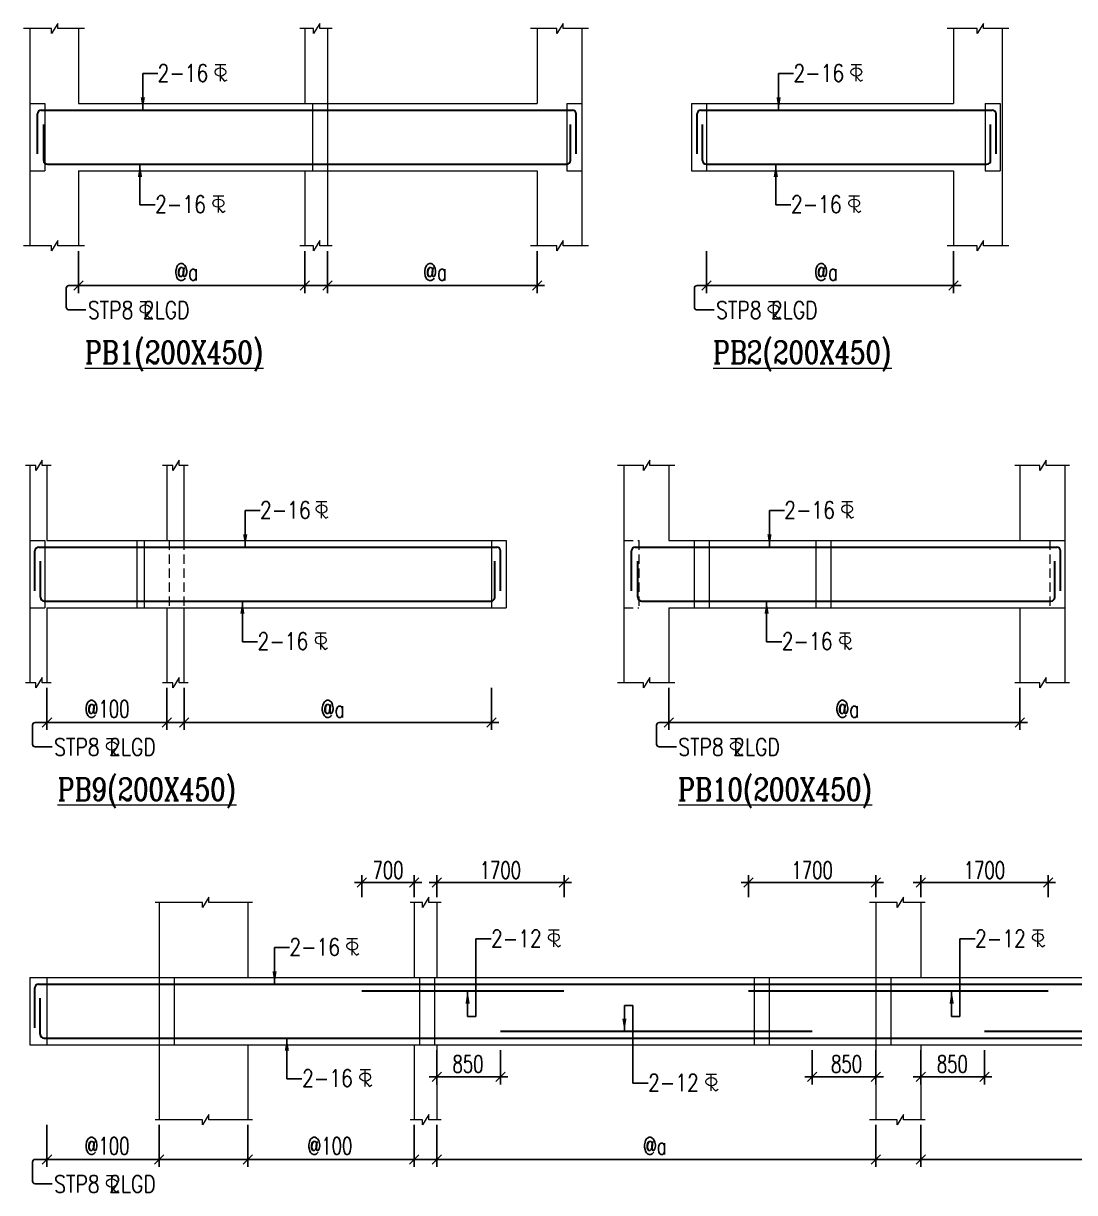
# Model space of a CAD drawing. Header units: millimetres. Extents: x 1277257 to 1543892, y 206696 to 309376.
# Drawn here: x 1479932 to 1493973, y 247253 to 262860 of the extents above; entities that cross this region are included whole.
import ezdxf

# ---------------------------------------------------------------- set-up
doc = ezdxf.new("R2010")
doc.units = ezdxf.units.MM
doc.header["$LTSCALE"] = 500
doc.header["$MEASUREMENT"] = 0
doc.header["$PDMODE"] = 34
doc.linetypes.add('HIDDEN', pattern=[0.375, 0.25, -0.125])
doc.layers.get('Defpoints').update_dxf_attribs({"lineweight": 0})
for name, color, linetype, lineweight in [('BEAM ELE', 2, 'Continuous', 15), ('DIM', 1, 'Continuous', 20), ('TAXT', 3, 'Continuous', 15), ('TEXT', 7, 'Continuous', 13), ('TEXT2', 3, 'Continuous', 15), ('TOWER AREA BEAM..', 3, 'Continuous', 20)]:
    doc.layers.add(name, color=color, linetype=linetype, lineweight=lineweight)
for name, color, linetype in [('D', 10, 'Continuous'), ('ST DIM.', 1, 'Continuous'), ('STEEL', 1, 'Continuous')]:
    doc.layers.add(name, color=color, linetype=linetype)
doc.styles.add('2MM', font='romans.shx', dxfattribs={"width": 0.7})
doc.styles.add('BHTESHT$0$HSCC2', font='romanc.shx')
doc.styles.add('haider', font='romans.shx')
doc.dimstyles.new('SHUIB MOD.', dxfattribs={"dimtxt": 230, "dimasz": 130, "dimexe": 100, "dimexo": 70, "dimgap": 50, "dimtad": 2, "dimdec": 0, "dimzin": 4, "dimdsep": 46, "dimtxsty": '2MM', "dimblk": 'OBLIQUE', "dimcen": 0.09, "dimdle": 100, "dimclrd": 1, "dimclre": 1, "dimclrt": 3, "dimadec": 0, "dimazin": 0, "dimtfac": 1, "dimtdec": 0, "dimtix": 1, "dimtmove": 2, "dimatfit": 3, "dimfxl": 100, "dimtolj": 1, "dimlwd": -1, "dimarcsym": 0})

# ---------------------------------------------------------------- blocks, each defined once
blk = doc.blocks.new('_Oblique')
at = {"color": 0, "linetype": 'ByBlock', "lineweight": -2}
blk.add_line((-0.5, -0.5), (0.5, 0.5), dxfattribs=at)
blk = doc.blocks.new('A$C76682FD6')
at = {"layer": 'TEXT', "color": 3, "ltscale": 0.2}
for p, q in [((143, 219, -1), (2, 219, -1)), ((72, 0, -1), (72, 219, -1)), ((72, 63, -1), (128, 0, -1)), ((128, 0, -1), (162, 21))]:
    blk.add_line(p, q, dxfattribs=at)
blk.add_ellipse((72, 124, -1), major_axis=(72.3, 0), ratio=0.753223, dxfattribs=at)
blk = doc.blocks.new('*D83')
at = {"layer": 'Defpoints', "color": 0, "ltscale": 100, "transparency": 16777216}
for p in [(1480668, 259891, 6), (1483693, 259891, 6), (1483693, 259361)]:
    blk.add_point(p, dxfattribs=at)
at = {"layer": 'ST DIM.', "color": 1, "lineweight": -2, "ltscale": 100, "transparency": 16777216}
for p, q in [((1480668, 259821), (1480668, 259261)), ((1483693, 259821), (1483693, 259261))]:
    blk.add_line(p, q, dxfattribs=at)
at = {"layer": 'ST DIM.', "color": 1, "ltscale": 100, "transparency": 16777216}
blk.add_line((1480568, 259361), (1483793, 259361), dxfattribs=at)
at = {"layer": 'ST DIM.', "color": 1, "ltscale": 100, "transparency": 16777216, "xscale": 125, "yscale": 125, "zscale": 125, "rotation": 180}
blk.add_blockref('_Oblique', (1480668, 259361), dxfattribs=at)
at = {"layer": 'ST DIM.', "color": 1, "ltscale": 100, "transparency": 16777216, "xscale": 125, "yscale": 125, "zscale": 125}
blk.add_blockref('_Oblique', (1483693, 259361), dxfattribs=at)
at = {"layer": 'ST DIM.', "color": 3, "ltscale": 100, "transparency": 16777216, "insert": (1482107, 259541), "char_height": 230, "attachment_point": 5, "style": '2MM'}
blk.add_mtext('\\A1;@a', dxfattribs=at)
blk = doc.blocks.new('*D84')
at = {"layer": 'Defpoints', "color": 0, "ltscale": 100, "transparency": 16777216}
for p in [(1483993, 259891, 6), (1486793, 259891, 6), (1486793, 259361)]:
    blk.add_point(p, dxfattribs=at)
at = {"layer": 'ST DIM.', "color": 1, "lineweight": -2, "ltscale": 100, "transparency": 16777216}
for p, q in [((1483993, 259821), (1483993, 259261)), ((1486793, 259821), (1486793, 259261))]:
    blk.add_line(p, q, dxfattribs=at)
at = {"layer": 'ST DIM.', "color": 1, "ltscale": 100, "transparency": 16777216}
blk.add_line((1483893, 259361), (1486893, 259361), dxfattribs=at)
at = {"layer": 'ST DIM.', "color": 1, "ltscale": 100, "transparency": 16777216, "xscale": 125, "yscale": 125, "zscale": 125, "rotation": 180}
blk.add_blockref('_Oblique', (1483993, 259361), dxfattribs=at)
at = {"layer": 'ST DIM.', "color": 1, "ltscale": 100, "transparency": 16777216, "xscale": 125, "yscale": 125, "zscale": 125}
blk.add_blockref('_Oblique', (1486793, 259361), dxfattribs=at)
at = {"layer": 'ST DIM.', "color": 3, "ltscale": 100, "transparency": 16777216, "insert": (1485432, 259541), "char_height": 230, "attachment_point": 5, "style": '2MM'}
blk.add_mtext('\\A1;@a', dxfattribs=at)
blk = doc.blocks.new('*D85')
at = {"layer": 'Defpoints', "color": 0, "ltscale": 100, "transparency": 16777216}
for p in [(1489057, 259891, 6), (1492357, 259891, 6), (1492357, 259361)]:
    blk.add_point(p, dxfattribs=at)
at = {"layer": 'ST DIM.', "color": 1, "lineweight": -2, "ltscale": 100, "transparency": 16777216}
for p, q in [((1489057, 259821), (1489057, 259261)), ((1492357, 259821), (1492357, 259261))]:
    blk.add_line(p, q, dxfattribs=at)
at = {"layer": 'ST DIM.', "color": 1, "ltscale": 100, "transparency": 16777216}
blk.add_line((1488957, 259361), (1492457, 259361), dxfattribs=at)
at = {"layer": 'ST DIM.', "color": 1, "ltscale": 100, "transparency": 16777216, "xscale": 125, "yscale": 125, "zscale": 125, "rotation": 180}
blk.add_blockref('_Oblique', (1489057, 259361), dxfattribs=at)
at = {"layer": 'ST DIM.', "color": 1, "ltscale": 100, "transparency": 16777216, "xscale": 125, "yscale": 125, "zscale": 125}
blk.add_blockref('_Oblique', (1492357, 259361), dxfattribs=at)
at = {"layer": 'ST DIM.', "color": 3, "ltscale": 100, "transparency": 16777216, "insert": (1490654, 259541), "char_height": 230, "attachment_point": 5, "style": '2MM'}
blk.add_mtext('\\A1;@a', dxfattribs=at)
blk = doc.blocks.new('*D112')
at = {"layer": 'Defpoints', "color": 0, "ltscale": 100, "transparency": 16777216}
for p in [(1480248, 254059, 6), (1481848, 254059, 6), (1481848, 253528)]:
    blk.add_point(p, dxfattribs=at)
at = {"layer": 'ST DIM.', "color": 1, "lineweight": -2, "ltscale": 100, "transparency": 16777216}
for p, q in [((1480248, 253989), (1480248, 253428)), ((1481848, 253989), (1481848, 253428))]:
    blk.add_line(p, q, dxfattribs=at)
at = {"layer": 'ST DIM.', "color": 1, "ltscale": 100, "transparency": 16777216}
blk.add_line((1480148, 253528), (1481948, 253528), dxfattribs=at)
at = {"layer": 'ST DIM.', "color": 1, "ltscale": 100, "transparency": 16777216, "xscale": 125, "yscale": 125, "zscale": 125, "rotation": 180}
blk.add_blockref('_Oblique', (1480248, 253528), dxfattribs=at)
at = {"layer": 'ST DIM.', "color": 1, "ltscale": 100, "transparency": 16777216, "xscale": 125, "yscale": 125, "zscale": 125}
blk.add_blockref('_Oblique', (1481848, 253528), dxfattribs=at)
at = {"layer": 'ST DIM.', "color": 3, "ltscale": 100, "transparency": 16777216, "insert": (1481050, 253709), "char_height": 230, "attachment_point": 5, "style": '2MM'}
blk.add_mtext('\\A1;@100', dxfattribs=at)
blk = doc.blocks.new('*D111')
at = {"layer": 'Defpoints', "color": 0, "ltscale": 100, "transparency": 16777216}
for p in [(1482078, 254059, 6), (1486183, 254059, 6), (1486183, 253528)]:
    blk.add_point(p, dxfattribs=at)
at = {"layer": 'ST DIM.', "color": 1, "lineweight": -2, "ltscale": 100, "transparency": 16777216}
for p, q in [((1482078, 253989), (1482078, 253428)), ((1486183, 253989), (1486183, 253428))]:
    blk.add_line(p, q, dxfattribs=at)
at = {"layer": 'ST DIM.', "color": 1, "ltscale": 100, "transparency": 16777216}
blk.add_line((1481978, 253528), (1486283, 253528), dxfattribs=at)
at = {"layer": 'ST DIM.', "color": 1, "ltscale": 100, "transparency": 16777216, "xscale": 125, "yscale": 125, "zscale": 125, "rotation": 180}
blk.add_blockref('_Oblique', (1482078, 253528), dxfattribs=at)
at = {"layer": 'ST DIM.', "color": 1, "ltscale": 100, "transparency": 16777216, "xscale": 125, "yscale": 125, "zscale": 125}
blk.add_blockref('_Oblique', (1486183, 253528), dxfattribs=at)
at = {"layer": 'ST DIM.', "color": 3, "ltscale": 100, "transparency": 16777216, "insert": (1484063, 253709), "char_height": 230, "attachment_point": 5, "style": '2MM'}
blk.add_mtext('\\A1;@a', dxfattribs=at)
blk = doc.blocks.new('*D113')
at = {"layer": 'Defpoints', "color": 0, "ltscale": 100, "transparency": 16777216}
for p in [(1488552, 254059, 6), (1493242, 254059, 6), (1493242, 253528)]:
    blk.add_point(p, dxfattribs=at)
at = {"layer": 'ST DIM.', "color": 1, "lineweight": -2, "ltscale": 100, "transparency": 16777216}
for p, q in [((1488552, 253989), (1488552, 253428)), ((1493242, 253989), (1493242, 253428))]:
    blk.add_line(p, q, dxfattribs=at)
at = {"layer": 'ST DIM.', "color": 1, "ltscale": 100, "transparency": 16777216}
blk.add_line((1488452, 253528), (1493342, 253528), dxfattribs=at)
at = {"layer": 'ST DIM.', "color": 1, "ltscale": 100, "transparency": 16777216, "xscale": 125, "yscale": 125, "zscale": 125, "rotation": 180}
blk.add_blockref('_Oblique', (1488552, 253528), dxfattribs=at)
at = {"layer": 'ST DIM.', "color": 1, "ltscale": 100, "transparency": 16777216, "xscale": 125, "yscale": 125, "zscale": 125}
blk.add_blockref('_Oblique', (1493242, 253528), dxfattribs=at)
at = {"layer": 'ST DIM.', "color": 3, "ltscale": 100, "transparency": 16777216, "insert": (1490937, 253709), "char_height": 230, "attachment_point": 5, "style": '2MM'}
blk.add_mtext('\\A1;@a', dxfattribs=at)
blk = doc.blocks.new('*D124')
at = {"layer": 'Defpoints', "color": 0, "ltscale": 100, "transparency": 16777216}
for p in [(1482932, 248226, 6), (1485153, 248226, 6), (1485153, 247696)]:
    blk.add_point(p, dxfattribs=at)
at = {"layer": 'ST DIM.', "color": 1, "lineweight": -2, "ltscale": 100, "transparency": 16777216}
for p, q in [((1482932, 248156), (1482932, 247596)), ((1485153, 248156), (1485153, 247596))]:
    blk.add_line(p, q, dxfattribs=at)
at = {"layer": 'ST DIM.', "color": 1, "ltscale": 100, "transparency": 16777216}
blk.add_line((1482832, 247696), (1485253, 247696), dxfattribs=at)
at = {"layer": 'ST DIM.', "color": 1, "ltscale": 100, "transparency": 16777216, "xscale": 125, "yscale": 125, "zscale": 125, "rotation": 180}
blk.add_blockref('_Oblique', (1482932, 247696), dxfattribs=at)
at = {"layer": 'ST DIM.', "color": 1, "ltscale": 100, "transparency": 16777216, "xscale": 125, "yscale": 125, "zscale": 125}
blk.add_blockref('_Oblique', (1485153, 247696), dxfattribs=at)
at = {"layer": 'ST DIM.', "color": 3, "ltscale": 100, "transparency": 16777216, "insert": (1484025, 247876), "char_height": 230, "attachment_point": 5, "style": '2MM'}
blk.add_mtext('\\A1;@100', dxfattribs=at)
blk = doc.blocks.new('*D125')
at = {"layer": 'Defpoints', "color": 0, "ltscale": 100, "transparency": 16777216}
for p in [(1480248, 248226, 6), (1481748, 248226, 6), (1481748, 247696)]:
    blk.add_point(p, dxfattribs=at)
at = {"layer": 'ST DIM.', "color": 1, "lineweight": -2, "ltscale": 100, "transparency": 16777216}
for p, q in [((1480248, 248156), (1480248, 247596)), ((1481748, 248156), (1481748, 247596))]:
    blk.add_line(p, q, dxfattribs=at)
at = {"layer": 'ST DIM.', "color": 1, "ltscale": 100, "transparency": 16777216}
blk.add_line((1480148, 247696), (1481848, 247696), dxfattribs=at)
at = {"layer": 'ST DIM.', "color": 1, "ltscale": 100, "transparency": 16777216, "xscale": 125, "yscale": 125, "zscale": 125, "rotation": 180}
blk.add_blockref('_Oblique', (1480248, 247696), dxfattribs=at)
at = {"layer": 'ST DIM.', "color": 1, "ltscale": 100, "transparency": 16777216, "xscale": 125, "yscale": 125, "zscale": 125}
blk.add_blockref('_Oblique', (1481748, 247696), dxfattribs=at)
at = {"layer": 'ST DIM.', "color": 3, "ltscale": 100, "transparency": 16777216, "insert": (1481050, 247876), "char_height": 230, "attachment_point": 5, "style": '2MM'}
blk.add_mtext('\\A1;@100', dxfattribs=at)
blk = doc.blocks.new('*D126')
at = {"layer": 'Defpoints', "color": 0, "ltscale": 100, "transparency": 16777216}
for p in [(1485453, 248226, 6), (1491318, 248226, 6), (1491318, 247696)]:
    blk.add_point(p, dxfattribs=at)
at = {"layer": 'ST DIM.', "color": 1, "lineweight": -2, "ltscale": 100, "transparency": 16777216}
for p, q in [((1485453, 248156), (1485453, 247596)), ((1491318, 248156), (1491318, 247596))]:
    blk.add_line(p, q, dxfattribs=at)
at = {"layer": 'ST DIM.', "color": 1, "ltscale": 100, "transparency": 16777216}
blk.add_line((1485353, 247696), (1491418, 247696), dxfattribs=at)
at = {"layer": 'ST DIM.', "color": 1, "ltscale": 100, "transparency": 16777216, "xscale": 125, "yscale": 125, "zscale": 125, "rotation": 180}
blk.add_blockref('_Oblique', (1485453, 247696), dxfattribs=at)
at = {"layer": 'ST DIM.', "color": 1, "ltscale": 100, "transparency": 16777216, "xscale": 125, "yscale": 125, "zscale": 125}
blk.add_blockref('_Oblique', (1491318, 247696), dxfattribs=at)
at = {"layer": 'ST DIM.', "color": 3, "ltscale": 100, "transparency": 16777216, "insert": (1488366, 247876), "char_height": 230, "attachment_point": 5, "style": '2MM'}
blk.add_mtext('\\A1;@a', dxfattribs=at)
blk = doc.blocks.new('*D127')
at = {"layer": 'Defpoints', "color": 0, "ltscale": 100, "transparency": 16777216}
for p in [(1491918, 248226, 6), (1497678, 248226, 6), (1497678, 247696)]:
    blk.add_point(p, dxfattribs=at)
at = {"layer": 'ST DIM.', "color": 1, "lineweight": -2, "ltscale": 100, "transparency": 16777216}
for p, q in [((1491918, 248156), (1491918, 247596)), ((1497678, 248156), (1497678, 247596))]:
    blk.add_line(p, q, dxfattribs=at)
at = {"layer": 'ST DIM.', "color": 1, "ltscale": 100, "transparency": 16777216}
blk.add_line((1491818, 247696), (1497778, 247696), dxfattribs=at)
at = {"layer": 'ST DIM.', "color": 1, "ltscale": 100, "transparency": 16777216, "xscale": 125, "yscale": 125, "zscale": 125, "rotation": 180}
blk.add_blockref('_Oblique', (1491918, 247696), dxfattribs=at)
at = {"layer": 'ST DIM.', "color": 1, "ltscale": 100, "transparency": 16777216, "xscale": 125, "yscale": 125, "zscale": 125}
blk.add_blockref('_Oblique', (1497678, 247696), dxfattribs=at)
at = {"layer": 'ST DIM.', "color": 3, "ltscale": 100, "transparency": 16777216, "insert": (1494831, 247876), "char_height": 230, "attachment_point": 5, "style": '2MM'}
blk.add_mtext('\\A1;@a', dxfattribs=at)
blk = doc.blocks.new('*D220')
at = {"layer": 'Defpoints', "color": 0, "ltscale": 100, "transparency": 16777216}
for p in [(1485453, 249226), (1486303, 249226), (1485453, 248797)]:
    blk.add_point(p, dxfattribs=at)
at = {"layer": 'ST DIM.', "color": 1, "lineweight": -2, "ltscale": 100, "transparency": 16777216}
for p, q in [((1485453, 249156), (1485453, 248697)), ((1486303, 249156), (1486303, 248697))]:
    blk.add_line(p, q, dxfattribs=at)
at = {"layer": 'ST DIM.', "color": 1, "ltscale": 100, "transparency": 16777216}
blk.add_line((1486403, 248797), (1485353, 248797), dxfattribs=at)
at = {"layer": 'ST DIM.', "color": 1, "ltscale": 100, "transparency": 16777216, "xscale": 125, "yscale": 125, "zscale": 125, "rotation": 180}
blk.add_blockref('_Oblique', (1485453, 248797), dxfattribs=at)
at = {"layer": 'ST DIM.', "color": 1, "ltscale": 100, "transparency": 16777216, "xscale": 125, "yscale": 125, "zscale": 125}
blk.add_blockref('_Oblique', (1486303, 248797), dxfattribs=at)
at = {"layer": 'ST DIM.', "color": 3, "ltscale": 100, "transparency": 16777216, "insert": (1485871, 248969), "char_height": 230, "attachment_point": 5, "style": '2MM'}
blk.add_mtext('\\A1;850', dxfattribs=at)
blk = doc.blocks.new('*D221')
at = {"layer": 'Defpoints', "color": 0, "ltscale": 100, "transparency": 16777216}
for p in [(1490468, 249226), (1491318, 249226), (1490468, 248797)]:
    blk.add_point(p, dxfattribs=at)
at = {"layer": 'ST DIM.', "color": 1, "lineweight": -2, "ltscale": 100, "transparency": 16777216}
for p, q in [((1490468, 249156), (1490468, 248697)), ((1491318, 249156), (1491318, 248697))]:
    blk.add_line(p, q, dxfattribs=at)
at = {"layer": 'ST DIM.', "color": 1, "ltscale": 100, "transparency": 16777216}
blk.add_line((1491418, 248797), (1490368, 248797), dxfattribs=at)
at = {"layer": 'ST DIM.', "color": 1, "ltscale": 100, "transparency": 16777216, "xscale": 125, "yscale": 125, "zscale": 125, "rotation": 180}
blk.add_blockref('_Oblique', (1490468, 248797), dxfattribs=at)
at = {"layer": 'ST DIM.', "color": 1, "ltscale": 100, "transparency": 16777216, "xscale": 125, "yscale": 125, "zscale": 125}
blk.add_blockref('_Oblique', (1491318, 248797), dxfattribs=at)
at = {"layer": 'ST DIM.', "color": 3, "ltscale": 100, "transparency": 16777216, "insert": (1490927, 248969), "char_height": 230, "attachment_point": 5, "style": '2MM'}
blk.add_mtext('\\A1;850', dxfattribs=at)
blk = doc.blocks.new('*D222')
at = {"layer": 'Defpoints', "color": 0, "ltscale": 100, "transparency": 16777216}
for p in [(1491918, 249226), (1492768, 249226), (1491918, 248797)]:
    blk.add_point(p, dxfattribs=at)
at = {"layer": 'ST DIM.', "color": 1, "lineweight": -2, "ltscale": 100, "transparency": 16777216}
for p, q in [((1491918, 249156), (1491918, 248697)), ((1492768, 249156), (1492768, 248697))]:
    blk.add_line(p, q, dxfattribs=at)
at = {"layer": 'ST DIM.', "color": 1, "ltscale": 100, "transparency": 16777216}
blk.add_line((1492868, 248797), (1491818, 248797), dxfattribs=at)
at = {"layer": 'ST DIM.', "color": 1, "ltscale": 100, "transparency": 16777216, "xscale": 125, "yscale": 125, "zscale": 125, "rotation": 180}
blk.add_blockref('_Oblique', (1491918, 248797), dxfattribs=at)
at = {"layer": 'ST DIM.', "color": 1, "ltscale": 100, "transparency": 16777216, "xscale": 125, "yscale": 125, "zscale": 125}
blk.add_blockref('_Oblique', (1492768, 248797), dxfattribs=at)
at = {"layer": 'ST DIM.', "color": 3, "ltscale": 100, "transparency": 16777216, "insert": (1492340, 248969), "char_height": 230, "attachment_point": 5, "style": '2MM'}
blk.add_mtext('\\A1;850', dxfattribs=at)
blk = doc.blocks.new('*D259')
at = {"layer": 'Defpoints', "color": 0, "ltscale": 100, "transparency": 16777216}
for p in [(1487153, 251392), (1485453, 251126), (1487153, 251126)]:
    blk.add_point(p, dxfattribs=at)
at = {"layer": 'ST DIM.', "color": 1, "lineweight": -2, "ltscale": 100, "transparency": 16777216}
for p, q in [((1485453, 251196), (1485453, 251492)), ((1487153, 251196), (1487153, 251492))]:
    blk.add_line(p, q, dxfattribs=at)
at = {"layer": 'ST DIM.', "color": 1, "ltscale": 100, "transparency": 16777216}
blk.add_line((1485353, 251392), (1487253, 251392), dxfattribs=at)
at = {"layer": 'ST DIM.', "color": 1, "ltscale": 100, "transparency": 16777216, "xscale": 125, "yscale": 125, "zscale": 125, "rotation": 180}
blk.add_blockref('_Oblique', (1485453, 251392), dxfattribs=at)
at = {"layer": 'ST DIM.', "color": 1, "ltscale": 100, "transparency": 16777216, "xscale": 125, "yscale": 125, "zscale": 125}
blk.add_blockref('_Oblique', (1487153, 251392), dxfattribs=at)
at = {"layer": 'ST DIM.', "color": 3, "ltscale": 100, "transparency": 16777216, "insert": (1486303, 251557), "char_height": 230, "attachment_point": 5, "style": '2MM'}
blk.add_mtext('\\A1;1700', dxfattribs=at)
blk = doc.blocks.new('*D260')
at = {"layer": 'Defpoints', "color": 0, "ltscale": 100, "transparency": 16777216}
for p in [(1485153, 251392), (1484453, 251126), (1485153, 251126)]:
    blk.add_point(p, dxfattribs=at)
at = {"layer": 'ST DIM.', "color": 1, "lineweight": -2, "ltscale": 100, "transparency": 16777216}
for p, q in [((1484453, 251196), (1484453, 251492)), ((1485153, 251196), (1485153, 251492))]:
    blk.add_line(p, q, dxfattribs=at)
at = {"layer": 'ST DIM.', "color": 1, "ltscale": 100, "transparency": 16777216}
blk.add_line((1484353, 251392), (1485253, 251392), dxfattribs=at)
at = {"layer": 'ST DIM.', "color": 1, "ltscale": 100, "transparency": 16777216, "xscale": 125, "yscale": 125, "zscale": 125, "rotation": 180}
blk.add_blockref('_Oblique', (1484453, 251392), dxfattribs=at)
at = {"layer": 'ST DIM.', "color": 1, "ltscale": 100, "transparency": 16777216, "xscale": 125, "yscale": 125, "zscale": 125}
blk.add_blockref('_Oblique', (1485153, 251392), dxfattribs=at)
at = {"layer": 'ST DIM.', "color": 3, "ltscale": 100, "transparency": 16777216, "insert": (1484803, 251557), "char_height": 230, "attachment_point": 5, "style": '2MM'}
blk.add_mtext('\\A1;700', dxfattribs=at)
blk = doc.blocks.new('*D261')
at = {"layer": 'Defpoints', "color": 0, "ltscale": 100, "transparency": 16777216}
for p in [(1493618, 251392), (1491918, 251126), (1493618, 251126)]:
    blk.add_point(p, dxfattribs=at)
at = {"layer": 'ST DIM.', "color": 1, "lineweight": -2, "ltscale": 100, "transparency": 16777216}
for p, q in [((1491918, 251196), (1491918, 251492)), ((1493618, 251196), (1493618, 251492))]:
    blk.add_line(p, q, dxfattribs=at)
at = {"layer": 'ST DIM.', "color": 1, "ltscale": 100, "transparency": 16777216}
blk.add_line((1491818, 251392), (1493718, 251392), dxfattribs=at)
at = {"layer": 'ST DIM.', "color": 1, "ltscale": 100, "transparency": 16777216, "xscale": 125, "yscale": 125, "zscale": 125, "rotation": 180}
blk.add_blockref('_Oblique', (1491918, 251392), dxfattribs=at)
at = {"layer": 'ST DIM.', "color": 1, "ltscale": 100, "transparency": 16777216, "xscale": 125, "yscale": 125, "zscale": 125}
blk.add_blockref('_Oblique', (1493618, 251392), dxfattribs=at)
at = {"layer": 'ST DIM.', "color": 3, "ltscale": 100, "transparency": 16777216, "insert": (1492768, 251557), "char_height": 230, "attachment_point": 5, "style": '2MM'}
blk.add_mtext('\\A1;1700', dxfattribs=at)
blk = doc.blocks.new('*D262')
at = {"layer": 'Defpoints', "color": 0, "ltscale": 100, "transparency": 16777216}
for p in [(1491318, 251392), (1489618, 251126), (1491318, 251126)]:
    blk.add_point(p, dxfattribs=at)
at = {"layer": 'ST DIM.', "color": 1, "lineweight": -2, "ltscale": 100, "transparency": 16777216}
for p, q in [((1489618, 251196), (1489618, 251492)), ((1491318, 251196), (1491318, 251492))]:
    blk.add_line(p, q, dxfattribs=at)
at = {"layer": 'ST DIM.', "color": 1, "ltscale": 100, "transparency": 16777216}
blk.add_line((1489518, 251392), (1491418, 251392), dxfattribs=at)
at = {"layer": 'ST DIM.', "color": 1, "ltscale": 100, "transparency": 16777216, "xscale": 125, "yscale": 125, "zscale": 125, "rotation": 180}
blk.add_blockref('_Oblique', (1489618, 251392), dxfattribs=at)
at = {"layer": 'ST DIM.', "color": 1, "ltscale": 100, "transparency": 16777216, "xscale": 125, "yscale": 125, "zscale": 125}
blk.add_blockref('_Oblique', (1491318, 251392), dxfattribs=at)
at = {"layer": 'ST DIM.', "color": 3, "ltscale": 100, "transparency": 16777216, "insert": (1490468, 251557), "char_height": 230, "attachment_point": 5, "style": '2MM'}
blk.add_mtext('\\A1;1700', dxfattribs=at)

msp = doc.modelspace()

# ---------------------------------------------------------------- linework, layer by layer
at = {"layer": 'BEAM ELE', "color": 3}
for points in [[(1480750.7, 262791.4), (1480391.5, 262791.4), (1480391.5, 262860), (1480306.9, 262723.4), (1480306.9, 262791.4), (1479932.5, 262791.4)], [(1484055.3, 262791.4), (1483891.6, 262791.4), (1483891.6, 262860), (1483807, 262723.4), (1483807, 262791.4), (1483626.6, 262791.4)], [(1487479.2, 262791.4), (1487142.3, 262791.4), (1487142.3, 262860), (1487057.7, 262723.4), (1487057.7, 262791.4), (1486707.5, 262791.4)], [(1493094.3, 262791.4), (1492757.4, 262791.4), (1492757.4, 262860), (1492672.8, 262723.4), (1492672.8, 262791.4), (1492271.6, 262791.4)], [(1480750.7, 259891.4), (1480391.5, 259891.4), (1480391.5, 259960), (1480306.9, 259823.4), (1480306.9, 259891.4), (1479932.5, 259891.4)], [(1484055.3, 259891.4), (1483891.6, 259891.4), (1483891.6, 259960), (1483807, 259823.4), (1483807, 259891.4), (1483626.6, 259891.4)], [(1487479.2, 259891.4), (1487142.3, 259891.4), (1487142.3, 259960), (1487057.7, 259823.4), (1487057.7, 259891.4), (1486707.5, 259891.4)], [(1493094.3, 259891.4), (1492757.4, 259891.4), (1492757.4, 259960), (1492672.8, 259823.4), (1492672.8, 259891.4), (1492271.6, 259891.4)], [(1480302.8, 256958.8), (1480181.6, 256958.8), (1480181.6, 257027.5), (1480097.1, 256890.8), (1480097.1, 256958.8), (1479961.4, 256958.8)], [(1482132.8, 256958.8), (1482011.6, 256958.8), (1482011.6, 257027.5), (1481927.1, 256890.8), (1481927.1, 256958.8), (1481791.4, 256958.8)], [(1488635.2, 256958.8), (1488301.5, 256958.8), (1488301.5, 257027.5), (1488216.9, 256890.8), (1488216.9, 256958.8), (1487867, 256958.8)], [(1493904.8, 256958.8), (1493590.4, 256958.8), (1493590.4, 257027.5), (1493505.9, 256890.8), (1493505.9, 256958.8), (1493176.1, 256958.8)], [(1480302.8, 254058.8), (1480181.6, 254058.8), (1480181.6, 254127.5), (1480097.1, 253990.8), (1480097.1, 254058.8), (1479961.4, 254058.8)], [(1482132.8, 254058.8), (1482011.6, 254058.8), (1482011.6, 254127.5), (1481927.1, 253990.8), (1481927.1, 254058.8), (1481791.4, 254058.8)], [(1488635.2, 254058.8), (1488301.5, 254058.8), (1488301.5, 254127.5), (1488216.9, 253990.8), (1488216.9, 254058.8), (1487867, 254058.8)], [(1493904.8, 254058.8), (1493590.4, 254058.8), (1493590.4, 254127.5), (1493505.9, 253990.8), (1493505.9, 254058.8), (1493176.1, 254058.8)], [(1482992.5, 251126.3), (1482407.8, 251126.3), (1482407.8, 251194.9), (1482323.2, 251058.2), (1482323.2, 251126.3), (1481691.4, 251126.3)], [(1485511.1, 251126.3), (1485348.5, 251126.3), (1485348.5, 251194.9), (1485263.9, 251058.2), (1485263.9, 251126.3), (1485096.4, 251126.3)], [(1491976.1, 251126.3), (1491688.5, 251126.3), (1491688.5, 251194.9), (1491603.9, 251058.2), (1491603.9, 251126.3), (1491233.9, 251126.3)], [(1482992.5, 248226.3), (1482407.8, 248226.3), (1482407.8, 248294.9), (1482323.2, 248158.2), (1482323.2, 248226.3), (1481691.4, 248226.3)], [(1485511.1, 248226.3), (1485348.5, 248226.3), (1485348.5, 248294.9), (1485263.9, 248158.2), (1485263.9, 248226.3), (1485096.4, 248226.3)], [(1491976.1, 248226.3), (1491688.5, 248226.3), (1491688.5, 248294.9), (1491603.9, 248158.2), (1491603.9, 248226.3), (1491233.9, 248226.3)]]:
    msp.add_lwpolyline(points, dxfattribs=at)
at = {"layer": 'ST DIM.'}
for points, elevation in [([(1480768.9, 259035.7), (1480540.6, 259035.7, -0.4142136), (1480504.8, 259071.5), (1480504.8, 259325.1, -0.4142136), (1480540.6, 259360.8), (1485764, 259360.8)], -2.7), ([(1489158, 259035.7), (1488929.7, 259035.7, -0.4142136), (1488893.9, 259071.5), (1488893.9, 259325.1, -0.4142136), (1488929.7, 259360.8), (1489056.8, 259360.8)], -601194.1), ([(1480318.6, 253203.1), (1480090.3, 253203.1, -0.4142136), (1480054.5, 253238.9), (1480054.5, 253492.5, -0.4142136), (1480090.3, 253528.3), (1483298.7, 253528.3)], -2.7), ([(1488653.4, 253203.1), (1488425.1, 253203.1, -0.4142136), (1488389.3, 253238.9), (1488389.3, 253492.5, -0.4142136), (1488425.1, 253528.3), (1488552.2, 253528.3)], -2.7), ([(1480318.6, 247370.6), (1480090.3, 247370.6, -0.4142136), (1480054.5, 247406.4), (1480054.5, 247659.9, -0.4142136), (1480090.3, 247695.7), (1514509.3, 247695.7)], -2.7)]:
    msp.add_lwpolyline(points, format="xyb", dxfattribs=dict(at, elevation=elevation))
at = {"layer": 'STEEL', "color": 4, "lineweight": 30, "ltscale": 10}
for p, q in [((1480120.2, 261117.7, -186.5), (1480120.2, 261651.4, -186.5)), ((1480170.2, 261701.4, -140.7), (1487266, 261701.4, -2346141.3)), ((1487315.9, 261117.7, -186.5), (1487315.9, 261651.4, -186.5)), ((1488930.8, 261117.7, -186.5), (1488930.8, 261651.4, -186.5)), ((1488980.8, 261701.4, -140.7), (1492873.1, 261701.4, -1281856.1)), ((1492923.1, 261117.7, -186.5), (1492923.1, 261651.4, -186.5)), ((1480203.8, 261031.4, -599978), (1480203.8, 261512.4, -599978)), ((1487237.8, 261031.4, -599978), (1487237.8, 261512.4, -599978)), ((1489003, 261031.4, -599978), (1489003, 261512.4, -599978)), ((1492850.9, 261031.4, -599978), (1492850.9, 261512.4, -599978)), ((1480253.8, 260981.4, -599942.4), (1487187.8, 260981.4, -2883032.6)), ((1489053, 260981.4, -599942.4), (1492800.9, 260981.4, -1826933.4)), ((1480087.6, 255285.1, -186.5), (1480087.6, 255818.8, -186.5)), ((1480137.6, 255868.8, -140.7), (1486256, 255868.8, -2346141.3)), ((1486305.9, 255285.1, -186.5), (1486305.9, 255818.8, -186.5)), ((1488054.7, 255285.1, -186.5), (1488054.7, 255818.8, -186.5)), ((1488104.7, 255868.8, -140.7), (1493735.3, 255868.8, -2346141.3)), ((1493785.1, 255285.1, -186.5), (1493785.1, 255818.8, -186.5)), ((1480159.8, 255198.8, -599978), (1480159.8, 255679.9, -599978)), ((1486227.8, 255198.8, -599978), (1486227.8, 255679.9, -599978)), ((1488138.3, 255198.8, -599978), (1488138.3, 255679.9, -599978)), ((1493707, 255198.8, -599978), (1493707, 255679.9, -599978)), ((1480209.8, 255148.8, -599942.4), (1486177.8, 255148.8, -2883032.6)), ((1488188.3, 255148.8, -599942.4), (1493657, 255148.8, -2883032.6)), ((1480135.3, 250036.3, -140.7), (1515454.8, 250036.3, -2346141.3)), ((1480085.3, 249452.5, -186.5), (1480085.3, 249986.3, -186.5)), ((1484452.7, 249946.3, -2308440.5), (1487152.7, 249946.3, -2792307)), ((1489617.7, 249946.3, -2065484), (1493617.7, 249946.3, -2792307)), ((1480157.3, 249366.3, -599978), (1480157.3, 249847.3, -599978)), ((1486302.7, 249406.3, -2068947.1), (1490467.7, 249406.3, -2333452.2)), ((1492767.7, 249406.3, -2068947.1), (1496827.7, 249406.3, -2333452.2)), ((1480207.3, 249316.3, -599942.4), (1515376.5, 249316.3, -2883032.6))]:
    msp.add_line(p, q, dxfattribs=at)
for centre, start, end in [((1480170.2, 261651.4, -186.5), 90, 180), ((1487265.9, 261651.4, -186.5), 0, 90), ((1488980.8, 261651.4, -186.5), 90, 180), ((1492873.1, 261651.4, -186.5), 0, 90), ((1480253.8, 261031.4, -599978), 180, 270), ((1487187.8, 261031.4, -599978), 270, 0), ((1489053, 261031.4, -599978), 180, 270), ((1492800.9, 261031.4, -599978), 270, 0), ((1480137.6, 255818.8, -186.5), 90, 180), ((1486255.9, 255818.8, -186.5), 0, 90), ((1488104.7, 255818.8, -186.5), 90, 180), ((1493735.1, 255818.8, -186.5), 0, 90), ((1480209.8, 255198.8, -599978), 180, 270), ((1486177.8, 255198.8, -599978), 270, 0), ((1488188.3, 255198.8, -599978), 180, 270), ((1493657, 255198.8, -599978), 270, 0), ((1480135.3, 249986.3, -186.5), 90, 180), ((1480207.3, 249366.3, -599978), 180, 270)]:
    msp.add_arc(centre, 50, start, end, dxfattribs=at)
at = {"layer": 'TOWER AREA BEAM..'}
for p, q in [((1480017.7, 262791.4), (1480017.7, 259891.4)), ((1480667.7, 262791.4), (1480667.7, 261791.4)), ((1483692.7, 262791.4), (1483692.7, 261791.4)), ((1483992.7, 262791.4), (1483992.7, 261791.4)), ((1486792.7, 262791.4), (1486792.7, 261791.4)), ((1487392.7, 262791.4), (1487392.7, 259891.4)), ((1492356.8, 262791.4), (1492356.8, 261791.4)), ((1493006.8, 262791.4), (1493006.8, 259891.4)), ((1480017.7, 261791.4), (1480217.7, 261791.4)), ((1480217.7, 261791.4), (1480217.7, 260891.4)), ((1480667.7, 261791.4), (1486792.7, 261791.4)), ((1483792.7, 261791.4), (1483792.7, 260891.4)), ((1483992.7, 261791.4), (1483992.7, 260891.4)), ((1487192.7, 261791.4), (1487192.7, 260891.4)), ((1487192.7, 261791.4), (1487392.7, 261791.4)), ((1488856.8, 261791.4), (1488856.8, 260891.4)), ((1488856.8, 261791.4), (1492356.8, 261791.4)), ((1489056.8, 261791.4), (1489056.8, 260891.4)), ((1492776.8, 261791.4), (1492776.8, 260891.4)), ((1492776.8, 261791.4), (1492976.8, 261791.4)), ((1492976.8, 261791.4), (1492976.8, 260891.4)), ((1480017.7, 260891.4), (1480217.7, 260891.4)), ((1480667.7, 260891.4), (1480667.7, 259891.4)), ((1480667.7, 260891.4), (1486792.7, 260891.4)), ((1483692.7, 260891.4), (1483692.7, 259891.4)), ((1483992.7, 260891.4), (1483992.7, 259891.4)), ((1486792.7, 260891.4), (1486792.7, 259891.4)), ((1487192.7, 260891.4), (1487392.7, 260891.4)), ((1488856.8, 260891.4), (1492356.8, 260891.4)), ((1492356.8, 260891.4), (1492356.8, 259891.4)), ((1492776.8, 260891.4), (1492976.8, 260891.4)), ((1480017.7, 256958.8), (1480017.7, 254058.8)), ((1480247.7, 256958.8), (1480247.7, 255958.8)), ((1481847.7, 256958.8), (1481847.7, 255958.8)), ((1482077.7, 256958.8), (1482077.7, 255958.8)), ((1487952.2, 256958.8), (1487952.2, 254058.8)), ((1488552.2, 256958.8), (1488552.2, 255958.8)), ((1493242.2, 256958.8), (1493242.2, 255958.8)), ((1493842.2, 256958.8), (1493842.2, 255958.8)), ((1480017.7, 255958.8), (1480217.7, 255958.8)), ((1480217.7, 255958.8), (1480217.7, 255058.8)), ((1480247.7, 255958.8), (1486382.7, 255958.8)), ((1481447.7, 255958.8), (1481447.7, 255058.8)), ((1481547.7, 255958.8), (1481547.7, 255058.8)), ((1486182.7, 255958.8), (1486182.7, 255058.8)), ((1486382.7, 255958.8), (1486382.7, 255058.8)), ((1488552.2, 255958.8), (1493842.2, 255958.8)), ((1488892.2, 255958.8), (1488892.2, 255058.8)), ((1489092.2, 255958.8), (1489092.2, 255058.8)), ((1490517.2, 255958.8), (1490517.2, 255058.8)), ((1490717.2, 255958.8), (1490717.2, 255058.8)), ((1493842.2, 255958.8), (1493842.2, 254058.8)), ((1480017.7, 255058.8), (1480217.7, 255058.8)), ((1480247.7, 255058.8), (1486382.7, 255058.8)), ((1480247.7, 255058.8), (1480247.7, 254058.8)), ((1481847.7, 255058.8), (1481847.7, 254058.8)), ((1482077.7, 255058.8), (1482077.7, 254058.8)), ((1488552.2, 255058.8), (1488552.2, 254058.8)), ((1488552.2, 255058.8), (1493842.2, 255058.8)), ((1493242.2, 255058.8), (1493242.2, 254058.8)), ((1481747.7, 251126.3), (1481747.7, 250126.3)), ((1482932, 251126.3), (1482932, 250126.3)), ((1485152.7, 251126.3), (1485152.7, 250126.3)), ((1485452.7, 251126.3), (1485452.7, 250126.3)), ((1491317.7, 251126.3), (1491317.7, 250126.3)), ((1491917.7, 251126.3), (1491917.7, 250126.3)), ((1480017.7, 250126.3), (1480017.7, 249226.3)), ((1480017.7, 250126.3), (1497677.7, 250126.3)), ((1480247.7, 250126.3), (1480247.7, 249226.3)), ((1481747.7, 250126.3), (1481747.7, 249226.3)), ((1481947.7, 250126.3), (1481947.7, 249226.3)), ((1485222.7, 250126.3), (1485222.7, 249226.3)), ((1485422.7, 250126.3), (1485422.7, 249226.3)), ((1489692.7, 250126.3), (1489692.7, 249226.3)), ((1489892.7, 250126.3), (1489892.7, 249226.3)), ((1491317.7, 250126.3), (1491317.7, 249226.3)), ((1491517.7, 250126.3), (1491517.7, 249226.3)), ((1480017.7, 249226.3), (1497677.7, 249226.3)), ((1481747.7, 249226.3), (1481747.7, 248226.3)), ((1482932, 249226.3), (1482932, 248226.3)), ((1485152.7, 249226.3), (1485152.7, 248226.3)), ((1485452.7, 249226.3), (1485452.7, 248226.3)), ((1491317.7, 249226.3), (1491317.7, 248226.3)), ((1491917.7, 249226.3), (1491917.7, 248226.3))]:
    msp.add_line(p, q, dxfattribs=at)
at = {"layer": 'TOWER AREA BEAM..', "linetype": 'HIDDEN'}
for p, q in [((1481877.7, 255958.8), (1481877.7, 255058.8)), ((1482077.7, 255958.8), (1482077.7, 255058.8)), ((1487952.2, 255958.8), (1488152.2, 255958.8)), ((1488152.2, 255958.8), (1488152.2, 255058.8)), ((1493642.2, 255958.8, 0), (1493642.2, 255058.8, 0)), ((1487952.2, 255058.8), (1488152.2, 255058.8))]:
    msp.add_line(p, q, dxfattribs=at)

# ---------------------------------------------------------------- block references
at = {"layer": 'DIM', "lineweight": 0}
for p in [(1482492.5, 262086.9, -22512), (1490984.2, 262086.9, -22512), (1482464.7, 260336, -599957.5), (1490956.4, 260336, -599957.5), (1481491.4, 258923, -2.2), (1489880.5, 258923, -601193.6), (1483842.7, 256254.3, -22512), (1490861.9, 256254.3, -22512), (1483832.4, 254503.5, -599957.5), (1490834.1, 254503.5, -599957.5), (1481041.1, 253090.4, -2.2), (1489375.9, 253090.4, -2.2), (1486945.8, 250535, 1869101.5), (1493410.8, 250535, 1869101.5), (1484252.4, 250421.8, -22512), (1484426.5, 248670.9, -599957.5), (1489048.4, 248610.5, 2227283.3), (1481041.1, 247257.9, -2.2)]:
    msp.add_blockref('A$C76682FD6', p, dxfattribs=at)

# ---------------------------------------------------------------- texts
at = {"layer": 'TAXT', "style": 'BHTESHT$0$HSCC2', "width": 0.8}
for s, p in [('%%UPB1(200X450)', (1480753.8, 258319.5, 1175946.7)), ('%%UPB2(200X450)', (1489143, 258319.5, 574755.3)), ('%%UPB9(200X450)', (1480390.5, 252487, 1175946.7)), ('%%UPB10(200X450)', (1488677.1, 252487, 1175946.7))]:
    msp.add_text(s, height=300, dxfattribs=at).set_placement(p)
at = {"layer": 'TEXT2', "color": 3, "style": 'haider', "width": 0.8}
for s, p in [('2-16', (1481724.5, 262081.7, -22512.8)), ('2-16', (1490216.2, 262081.7, -22512.8)), ('2-16', (1481692.3, 260330.9, 1197983.4)), ('2-16', (1490184.1, 260330.9, 1197983.4)), ('STP8 2LGD', (1480794.7, 258917.8, -3)), ('STP8 2LGD', (1489183.9, 258917.8, -601194.4)), ('2-16', (1483092.2, 256249.2, -22512.8)), ('2-16', (1490093.9, 256249.2, -22512.8)), ('2-16', (1483060.1, 254498.3, 1197983.4)), ('2-16', (1490061.8, 254498.3, 1197983.4)), ('STP8 2LGD', (1480344.4, 253085.3, -3)), ('STP8 2LGD', (1488679.2, 253085.3, -3)), ('2-12', (1486177.8, 250529.8, 1869100.7)), ('2-12', (1492642.8, 250529.8, 1869100.7)), ('2-16', (1483484.4, 250416.6, -22512.8)), ('2-16', (1483654.1, 248665.7, 1197983.4)), ('2-12', (1488276, 248605.3, 4025224.2)), ('STP8 2LGD', (1480344.4, 247252.7, -3))]:
    msp.add_text(s, height=230, dxfattribs=at).set_placement(p)

# ---------------------------------------------------------------- dimensions: what is measured, and where the dimension line sits
at = {"layer": 'ST DIM.', "ltscale": 100}
for base, p1, p2, text, picture, middle in [((1483692.7, 259360.8, -6.3), (1480667.7, 259891.4), (1483692.7, 259891.4), '@a', '*D83', (1482107.2, 259541.3, -6.3)), ((1486792.7, 259360.8, -6.3), (1483992.7, 259891.4), (1486792.7, 259891.4), '@a', '*D84', (1485432.2, 259541.3, -6.3)), ((1492356.8, 259360.8, -601197.7), (1489056.8, 259891.4, -601191.4), (1492356.8, 259891.4, -601191.4), '@a', '*D85', (1490654.2, 259541.3, -601197.7)), ((1481847.7, 253528.3, -6.3), (1480247.7, 254058.8), (1481847.7, 254058.8), '@100', '*D112', (1481050.4, 253708.7, -6.3)), ((1486182.7, 253528.3, -6.3), (1482077.7, 254058.8), (1486182.7, 254058.8), '@a', '*D111', (1484063.3, 253708.7, -6.3)), ((1493242.2, 253528.3, -6.3), (1488552.2, 254058.8), (1493242.2, 254058.8), '@a', '*D113', (1490936.9, 253708.7, -6.3)), ((1481747.7, 247695.7, -6.3), (1480247.7, 248226.3), (1481747.7, 248226.3), '@100', '*D125', (1481050.4, 247876.2, -6.3)), ((1485152.7, 247695.7, -6.3), (1482932, 248226.3), (1485152.7, 248226.3), '@100', '*D124', (1484025.1, 247876.2, -6.3)), ((1491317.7, 247695.7, -6.3), (1485452.7, 248226.3), (1491317.7, 248226.3), '@a', '*D126', (1488365.8, 247876.2, -6.3)), ((1497677.7, 247695.7, -6.3), (1491917.7, 248226.3), (1497677.7, 248226.3), '@a', '*D127', (1494830.8, 247876.2, -6.3))]:
    dim = msp.add_linear_dim(base=base, p1=p1, p2=p2, text=text, dimstyle='SHUIB MOD.', override={"dimasz": 125}, dxfattribs=at)
    dim.commit()
    dim.dimension.update_dxf_attribs({"geometry": picture, "text_midpoint": middle, "dimtype": 160})
for base, p1, p2, picture, middle in [((1485152.7, 251392.1), (1484452.7, 251126.3), (1485152.7, 251126.3), '*D260', (1484802.7, 251557.1)), ((1487152.7, 251392.1), (1485452.7, 251126.3), (1487152.7, 251126.3), '*D259', (1486302.7, 251557.1)), ((1491317.7, 251392.1), (1489617.7, 251126.3), (1491317.7, 251126.3), '*D262', (1490467.7, 251557.1)), ((1493617.7, 251392.1), (1491917.7, 251126.3), (1493617.7, 251126.3), '*D261', (1492767.7, 251557.1))]:
    dim = msp.add_linear_dim(base=base, p1=p1, p2=p2, dimstyle='SHUIB MOD.', override={"dimasz": 125}, dxfattribs=at)
    dim.commit()
    dim.dimension.update_dxf_attribs({"geometry": picture, "text_midpoint": middle})
for base, p1, p2, picture, middle in [((1485452.7, 248797.1), (1486302.7, 249226.3), (1485452.7, 249226.3), '*D220', (1485871.1, 248969.1)), ((1490467.7, 248797.1), (1491317.7, 249226.3), (1490467.7, 249226.3), '*D221', (1490927, 248969.1)), ((1491917.7, 248797.1), (1492767.7, 249226.3), (1491917.7, 249226.3), '*D222', (1492339.8, 248969.1))]:
    dim = msp.add_linear_dim(base=base, p1=p1, p2=p2, dimstyle='SHUIB MOD.', override={"dimasz": 125}, dxfattribs=at)
    dim.commit()
    dim.dimension.update_dxf_attribs({"geometry": picture, "text_midpoint": middle, "dimtype": 160})

# ---------------------------------------------------------------- leaders
at = {"layer": 'D', "linetype": 'Continuous'}
for points in [[(1481527.8, 261701.4, -4484638.2), (1481527.8, 262191.4, -4484638.2), (1481727.8, 262191.4, -4484638.2)], [(1490019.5, 261701.4, -4484638.2), (1490019.5, 262191.4, -4484638.2), (1490219.5, 262191.4, -4484638.2)], [(1481489.9, 260981.4, -5062083.7), (1481489.9, 260438.6, -5062083.7), (1481692, 260438.6, -5062083.7)], [(1489981.7, 260981.4, -5062083.7), (1489981.7, 260438.6, -5062083.7), (1490183.7, 260438.6, -5062083.7)], [(1482895.5, 255868.8, -4484638.2), (1482895.5, 256358.8, -4484638.2), (1483095.5, 256358.8, -4484638.2)], [(1489897.2, 255868.8, -4484638.2), (1489897.2, 256358.8, -4484638.2), (1490097.2, 256358.8, -4484638.2)], [(1482857.7, 255148.8, -5062083.7), (1482857.7, 254606, -5062083.7), (1483059.7, 254606, -5062083.7)], [(1489859.4, 255148.8, -5062083.7), (1489859.4, 254606, -5062083.7), (1490061.4, 254606, -5062083.7)], [(1483287.7, 250036.3, -4484638.2), (1483287.7, 250526.3, -4484638.2), (1483487.7, 250526.3, -4484638.2)], [(1485865.4, 249946.3, -2593024.7), (1485865.4, 249603.9, -2593024.7), (1485976.6, 249603.9, -2593024.7), (1485976.6, 250639.4, -2593024.7), (1486181.1, 250639.4, -2593024.7)], [(1492330.4, 249946.3, -2593024.7), (1492330.4, 249603.9, -2593024.7), (1492441.6, 249603.9, -2593024.7), (1492441.6, 250639.4, -2593024.7), (1492646.1, 250639.4, -2593024.7)], [(1487960, 249406.3, -2234842.8), (1487960, 249748.6, -2234842.8), (1488071.2, 249748.6, -2234842.8), (1488071.2, 248713.1, -2234842.8), (1488275.6, 248713.1, -2234842.8)], [(1483451.7, 249316.3, -5062083.7), (1483451.7, 248773.5, -5062083.7), (1483653.7, 248773.5, -5062083.7)]]:
    msp.add_leader(points, dimstyle='SHUIB MOD.', override={"dimasz": 170, "dimtad": 0}, dxfattribs=at)

doc.saveas('drawing.dxf')
